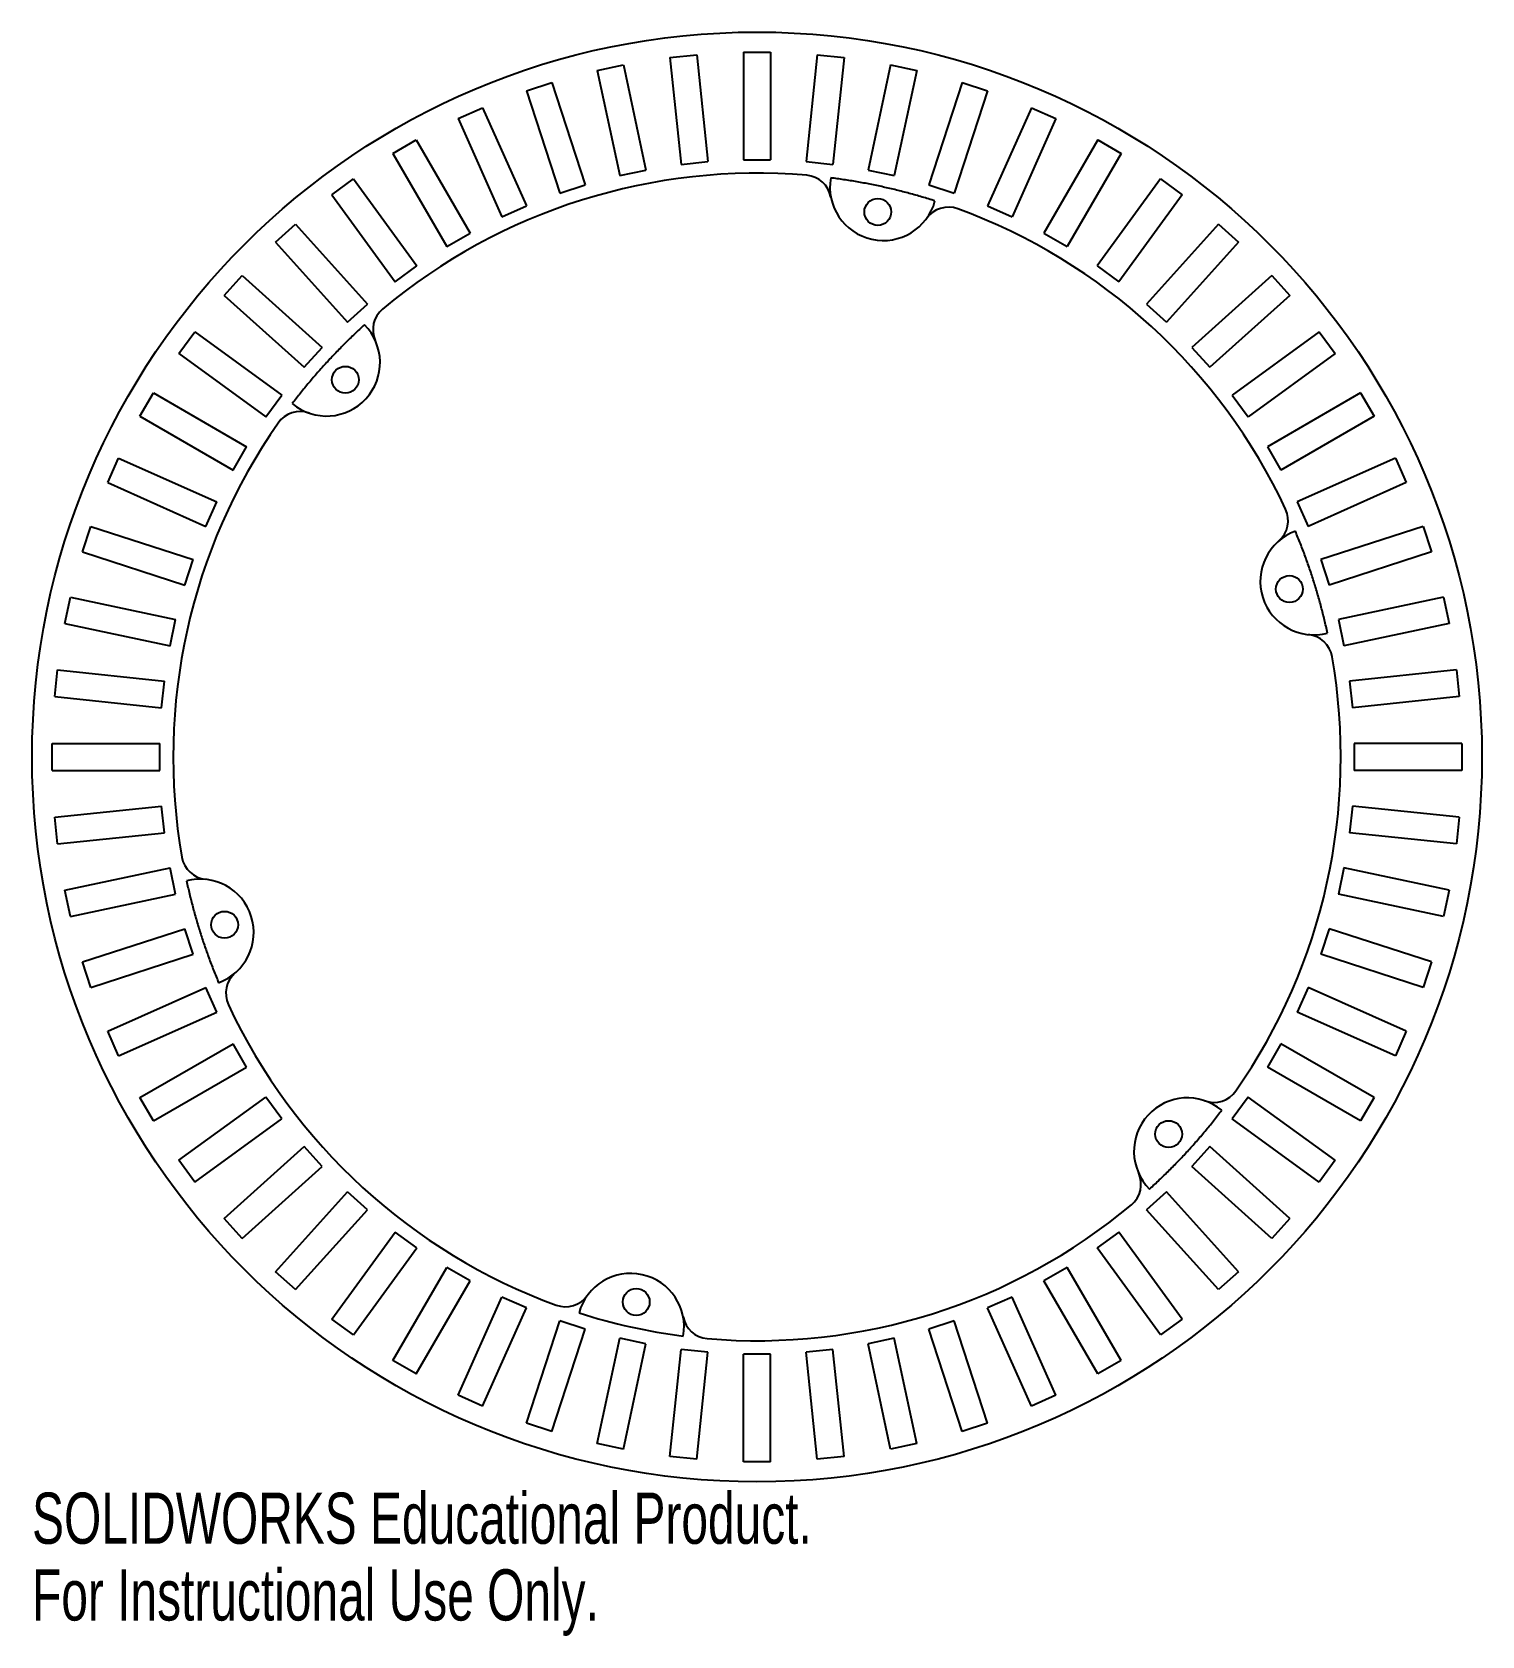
# Model space of a CAD drawing. Header units: inches. Extents: x -2.7 to 2.7, y -3.27 to 2.7.
import ezdxf

# ---------------------------------------------------------------- set-up
doc = ezdxf.new("R2010")
doc.units = ezdxf.units.IN
doc.header["$MEASUREMENT"] = 0
doc.styles.add('SLDTEXTSTYLE0', font='TXT', dxfattribs={"width": 0.7})

msp = doc.modelspace()

# ---------------------------------------------------------------- linework, layer by layer
at = {"color": 7, "linetype": 'Continuous', "lineweight": 25}
for p, q in [((-0.594, 2.5542), (-0.4962, 2.575)), ((-0.4962, 2.575), (-0.413, 2.1837)), ((-0.3238, 2.6023), (-0.2243, 2.6127)), ((-0.3238, 2.6023), (-0.282, 2.2045)), ((-0.2243, 2.6127), (-0.1825, 2.2149)), ((-0.05, 2.6219), (0.05, 2.6219)), ((-0.05, 2.6219), (-0.05, 2.2219)), ((0.05, 2.6219), (0.05, 2.2219)), ((0.2243, 2.6127), (0.1825, 2.2149)), ((0.2243, 2.6127), (0.3238, 2.6023)), ((0.3238, 2.6023), (0.282, 2.2045)), ((0.4962, 2.575), (0.413, 2.1837)), ((0.4962, 2.575), (0.594, 2.5542)), ((-0.8578, 2.4781), (-0.7627, 2.509)), ((-0.7627, 2.509), (-0.639, 2.1286)), ((-0.594, 2.5542), (-0.5109, 2.1629)), ((0.594, 2.5542), (0.5109, 2.1629)), ((0.7627, 2.509), (0.639, 2.1286)), ((0.7627, 2.509), (0.8578, 2.4781)), ((-0.8578, 2.4781), (-0.7341, 2.0977)), ((0.8578, 2.4781), (0.7341, 2.0977)), ((-1.1121, 2.3749), (-1.0207, 2.4155)), ((-1.0207, 2.4155), (-0.858, 2.0501)), ((1.0207, 2.4155), (0.858, 2.0501)), ((1.0207, 2.4155), (1.1121, 2.3749)), ((-1.1121, 2.3749), (-0.9494, 2.0094)), ((1.1121, 2.3749), (0.9494, 2.0094)), ((-1.3542, 2.2456), (-1.2676, 2.2956)), ((-1.2676, 2.2956), (-1.0676, 1.9492)), ((1.2676, 2.2956), (1.0676, 1.9492)), ((1.2676, 2.2956), (1.3542, 2.2456)), ((-1.3542, 2.2456), (-1.1542, 1.8992)), ((-0.282, 2.2045), (-0.1825, 2.2149)), ((-0.05, 2.2219), (0.05, 2.2219)), ((0.1825, 2.2149), (0.282, 2.2045)), ((1.3542, 2.2456), (1.1542, 1.8992)), ((-1.5816, 2.0918), (-1.5006, 2.1505)), ((-1.5006, 2.1505), (-1.2655, 1.8269)), ((-0.5109, 2.1629), (-0.413, 2.1837)), ((0.413, 2.1837), (0.5109, 2.1629)), ((1.5006, 2.1505), (1.2655, 1.8269)), ((1.5006, 2.1505), (1.5816, 2.0918)), ((-1.5816, 2.0918), (-1.3464, 1.7681)), ((-0.7341, 2.0977), (-0.639, 2.1286)), ((0.639, 2.1286), (0.7341, 2.0977)), ((1.5816, 2.0918), (1.3464, 1.7681)), ((-0.9494, 2.0094), (-0.858, 2.0501)), ((0.858, 2.0501), (0.9494, 2.0094)), ((-1.7915, 1.915), (-1.7172, 1.9819)), ((-1.7172, 1.9819), (-1.4496, 1.6846)), ((1.7172, 1.9819), (1.4496, 1.6846)), ((1.7172, 1.9819), (1.7915, 1.915)), ((-1.7915, 1.915), (-1.5239, 1.6177)), ((-1.1542, 1.8992), (-1.0676, 1.9492)), ((1.0676, 1.9492), (1.1542, 1.8992)), ((1.7915, 1.915), (1.5239, 1.6177)), ((-1.9819, 1.7172), (-1.915, 1.7915)), ((-1.915, 1.7915), (-1.6177, 1.5239)), ((-1.3464, 1.7681), (-1.2655, 1.8269)), ((1.2655, 1.8269), (1.3464, 1.7681)), ((1.915, 1.7915), (1.6177, 1.5239)), ((1.915, 1.7915), (1.9819, 1.7172)), ((-1.9819, 1.7172), (-1.6846, 1.4496)), ((-1.5239, 1.6177), (-1.4496, 1.6846)), ((1.4496, 1.6846), (1.5239, 1.6177)), ((1.9819, 1.7172), (1.6846, 1.4496)), ((-2.1505, 1.5006), (-2.0918, 1.5816)), ((-2.0918, 1.5816), (-1.7681, 1.3464)), ((2.0918, 1.5816), (1.7681, 1.3464)), ((2.0918, 1.5816), (2.1505, 1.5006)), ((-2.1505, 1.5006), (-1.8269, 1.2655)), ((-1.6846, 1.4496), (-1.6177, 1.5239)), ((1.6177, 1.5239), (1.6846, 1.4496)), ((2.1505, 1.5006), (1.8269, 1.2655)), ((-2.2956, 1.2676), (-2.2456, 1.3542)), ((-2.2456, 1.3542), (-1.8992, 1.1542)), ((-1.8269, 1.2655), (-1.7681, 1.3464)), ((1.7681, 1.3464), (1.8269, 1.2655)), ((2.2456, 1.3542), (1.8992, 1.1542)), ((2.2456, 1.3542), (2.2956, 1.2676)), ((-2.2956, 1.2676), (-1.9492, 1.0676)), ((2.2956, 1.2676), (1.9492, 1.0676)), ((-1.9492, 1.0676), (-1.8992, 1.1542)), ((1.8992, 1.1542), (1.9492, 1.0676)), ((-2.4155, 1.0207), (-2.3749, 1.1121)), ((-2.3749, 1.1121), (-2.0094, 0.9494)), ((2.3749, 1.1121), (2.0094, 0.9494)), ((2.3749, 1.1121), (2.4155, 1.0207)), ((-2.4155, 1.0207), (-2.0501, 0.858)), ((2.4155, 1.0207), (2.0501, 0.858)), ((-2.0501, 0.858), (-2.0094, 0.9494)), ((2.0094, 0.9494), (2.0501, 0.858)), ((-2.509, 0.7627), (-2.4781, 0.8578)), ((-2.4781, 0.8578), (-2.0977, 0.7341)), ((2.4781, 0.8578), (2.0977, 0.7341)), ((2.4781, 0.8578), (2.509, 0.7627)), ((-2.509, 0.7627), (-2.1286, 0.639)), ((-2.1286, 0.639), (-2.0977, 0.7341)), ((2.0977, 0.7341), (2.1286, 0.639)), ((2.509, 0.7627), (2.1286, 0.639)), ((-2.575, 0.4962), (-2.5542, 0.594)), ((-2.5542, 0.594), (-2.1629, 0.5109)), ((2.5542, 0.594), (2.1629, 0.5109)), ((2.5542, 0.594), (2.575, 0.4962)), ((-2.575, 0.4962), (-2.1837, 0.413)), ((-2.1837, 0.413), (-2.1629, 0.5109)), ((2.1629, 0.5109), (2.1837, 0.413)), ((2.575, 0.4962), (2.1837, 0.413)), ((-2.6127, 0.2243), (-2.6023, 0.3238)), ((-2.6023, 0.3238), (-2.2045, 0.282)), ((2.6023, 0.3238), (2.2045, 0.282)), ((2.6023, 0.3238), (2.6127, 0.2243)), ((-2.2149, 0.1825), (-2.2045, 0.282)), ((2.2045, 0.282), (2.2149, 0.1825)), ((-2.6127, 0.2243), (-2.2149, 0.1825)), ((2.6127, 0.2243), (2.2149, 0.1825)), ((-2.6219, 0.05), (-2.2219, 0.05)), ((-2.6219, -0.05), (-2.6219, 0.05)), ((-2.2219, -0.05), (-2.2219, 0.05)), ((2.2219, 0.05), (2.2219, -0.05)), ((2.6219, 0.05), (2.2219, 0.05)), ((2.6219, 0.05), (2.6219, -0.05)), ((-2.6219, -0.05), (-2.2219, -0.05)), ((2.6219, -0.05), (2.2219, -0.05)), ((-2.6127, -0.2243), (-2.2149, -0.1825)), ((-2.6023, -0.3238), (-2.6127, -0.2243)), ((-2.2045, -0.282), (-2.2149, -0.1825)), ((2.2149, -0.1825), (2.2045, -0.282)), ((2.6127, -0.2243), (2.2149, -0.1825)), ((2.6127, -0.2243), (2.6023, -0.3238)), ((-2.6023, -0.3238), (-2.2045, -0.282)), ((2.6023, -0.3238), (2.2045, -0.282)), ((-2.575, -0.4962), (-2.1837, -0.413)), ((-2.1629, -0.5109), (-2.1837, -0.413)), ((2.1837, -0.413), (2.1629, -0.5109)), ((2.575, -0.4962), (2.1837, -0.413)), ((-2.5542, -0.594), (-2.575, -0.4962)), ((-2.5542, -0.594), (-2.1629, -0.5109)), ((2.5542, -0.594), (2.1629, -0.5109)), ((2.575, -0.4962), (2.5542, -0.594)), ((-2.509, -0.7627), (-2.1286, -0.639)), ((-2.0977, -0.7341), (-2.1286, -0.639)), ((2.1286, -0.639), (2.0977, -0.7341)), ((2.509, -0.7627), (2.1286, -0.639)), ((-2.4781, -0.8578), (-2.509, -0.7627)), ((-2.4781, -0.8578), (-2.0977, -0.7341)), ((2.4781, -0.8578), (2.0977, -0.7341)), ((2.509, -0.7627), (2.4781, -0.8578)), ((-2.4155, -1.0207), (-2.0501, -0.858)), ((-2.0094, -0.9494), (-2.0501, -0.858)), ((2.0501, -0.858), (2.0094, -0.9494)), ((2.4155, -1.0207), (2.0501, -0.858)), ((-2.3749, -1.1121), (-2.0094, -0.9494)), ((2.3749, -1.1121), (2.0094, -0.9494)), ((-2.3749, -1.1121), (-2.4155, -1.0207)), ((-2.2956, -1.2676), (-1.9492, -1.0676)), ((-1.8992, -1.1542), (-1.9492, -1.0676)), ((1.9492, -1.0676), (1.8992, -1.1542)), ((2.2956, -1.2676), (1.9492, -1.0676)), ((2.4155, -1.0207), (2.3749, -1.1121)), ((-2.2456, -1.3542), (-1.8992, -1.1542)), ((2.2456, -1.3542), (1.8992, -1.1542)), ((-2.2456, -1.3542), (-2.2956, -1.2676)), ((-2.1505, -1.5006), (-1.8269, -1.2655)), ((-1.7681, -1.3464), (-1.8269, -1.2655)), ((1.8269, -1.2655), (1.7681, -1.3464)), ((2.1505, -1.5006), (1.8269, -1.2655)), ((2.2956, -1.2676), (2.2456, -1.3542)), ((-2.0918, -1.5816), (-1.7681, -1.3464)), ((2.0918, -1.5816), (1.7681, -1.3464)), ((-1.9819, -1.7172), (-1.6846, -1.4496)), ((-1.6177, -1.5239), (-1.6846, -1.4496)), ((1.6846, -1.4496), (1.6177, -1.5239)), ((1.9819, -1.7172), (1.6846, -1.4496)), ((-2.0918, -1.5816), (-2.1505, -1.5006)), ((-1.915, -1.7915), (-1.6177, -1.5239)), ((1.915, -1.7915), (1.6177, -1.5239)), ((2.1505, -1.5006), (2.0918, -1.5816)), ((-1.7915, -1.915), (-1.5239, -1.6177)), ((-1.4496, -1.6846), (-1.5239, -1.6177)), ((1.5239, -1.6177), (1.4496, -1.6846)), ((1.7915, -1.915), (1.5239, -1.6177)), ((-1.915, -1.7915), (-1.9819, -1.7172)), ((-1.7172, -1.9819), (-1.4496, -1.6846)), ((1.7172, -1.9819), (1.4496, -1.6846)), ((1.9819, -1.7172), (1.915, -1.7915)), ((-1.5816, -2.0918), (-1.3464, -1.7681)), ((-1.2655, -1.8269), (-1.3464, -1.7681)), ((1.3464, -1.7681), (1.2655, -1.8269)), ((1.5816, -2.0918), (1.3464, -1.7681)), ((-1.5006, -2.1505), (-1.2655, -1.8269)), ((1.5006, -2.1505), (1.2655, -1.8269)), ((-1.3542, -2.2456), (-1.1542, -1.8992)), ((-1.0676, -1.9492), (-1.1542, -1.8992)), ((1.1542, -1.8992), (1.0676, -1.9492)), ((1.3542, -2.2456), (1.1542, -1.8992)), ((-1.7172, -1.9819), (-1.7915, -1.915)), ((-1.2676, -2.2956), (-1.0676, -1.9492)), ((1.2676, -2.2956), (1.0676, -1.9492)), ((1.7915, -1.915), (1.7172, -1.9819)), ((-1.1121, -2.3749), (-0.9494, -2.0094)), ((-0.858, -2.0501), (-0.9494, -2.0094)), ((0.9494, -2.0094), (0.858, -2.0501)), ((1.1121, -2.3749), (0.9494, -2.0094)), ((-1.0207, -2.4155), (-0.858, -2.0501)), ((1.0207, -2.4155), (0.858, -2.0501)), ((-1.5006, -2.1505), (-1.5816, -2.0918)), ((-0.8578, -2.4781), (-0.7341, -2.0977)), ((-0.7627, -2.509), (-0.639, -2.1286)), ((-0.639, -2.1286), (-0.7341, -2.0977)), ((0.7341, -2.0977), (0.639, -2.1286)), ((0.7627, -2.509), (0.639, -2.1286)), ((0.8578, -2.4781), (0.7341, -2.0977)), ((1.5816, -2.0918), (1.5006, -2.1505)), ((-0.594, -2.5542), (-0.5109, -2.1629)), ((-0.413, -2.1837), (-0.5109, -2.1629)), ((-0.4962, -2.575), (-0.413, -2.1837)), ((-0.3238, -2.6023), (-0.282, -2.2045)), ((-0.1825, -2.2149), (-0.282, -2.2045)), ((0.282, -2.2045), (0.1825, -2.2149)), ((0.3238, -2.6023), (0.282, -2.2045)), ((0.5109, -2.1629), (0.413, -2.1837)), ((0.4962, -2.575), (0.413, -2.1837)), ((0.594, -2.5542), (0.5109, -2.1629)), ((-1.2676, -2.2956), (-1.3542, -2.2456)), ((-0.2243, -2.6127), (-0.1825, -2.2149)), ((0.05, -2.2219), (-0.05, -2.2219)), ((-0.05, -2.6219), (-0.05, -2.2219)), ((0.05, -2.6219), (0.05, -2.2219)), ((0.2243, -2.6127), (0.1825, -2.2149)), ((1.3542, -2.2456), (1.2676, -2.2956)), ((-1.0207, -2.4155), (-1.1121, -2.3749)), ((1.1121, -2.3749), (1.0207, -2.4155)), ((-0.7627, -2.509), (-0.8578, -2.4781)), ((0.8578, -2.4781), (0.7627, -2.509)), ((-0.4962, -2.575), (-0.594, -2.5542)), ((0.594, -2.5542), (0.4962, -2.575)), ((-0.2243, -2.6127), (-0.3238, -2.6023)), ((0.05, -2.6219), (-0.05, -2.6219)), ((0.3238, -2.6023), (0.2243, -2.6127))]:
    msp.add_line(p, q, dxfattribs=at)
for centre, radius in [((0, 0), 2.6969), ((0.4495, 2.0277), 0.05), ((-1.5313, 1.4032), 0.05), ((1.9808, 0.6245), 0.05), ((-1.9808, -0.6245), 0.05), ((1.5313, -1.4032), 0.05), ((-0.4495, -2.0277), 0.05)]:
    msp.add_circle(centre, radius, dxfattribs=at)
for centre, radius, start, end in [((0, 0), 2.1719, 85.11221, 129.88779), ((0.1765, 2.0643), 0.1, 10.81041, 85.11221), ((0.4701, 2.1204), 0.1989, 170.12383, 344.87617), ((0.7124, 1.9455), 0.1, 69.88779, 144.18959), ((0, 0), 2.1719, 25.11221, 69.88779), ((-1.3287, 1.5898), 0.1, 129.88779, 204.18959), ((-1.6013, 1.4673), 0.1989, 230.12383, 44.87617), ((-1.6995, 1.1851), 0.1, 70.81041, 145.11221), ((0, 0), 2.1719, 145.11221, 189.88779), ((1.876, 0.8793), 0.1, 310.81041, 25.11221), ((2.0714, 0.6531), 0.1989, 110.12383, 284.87617), ((2.0411, 0.3558), 0.1, 9.88779, 84.18959), ((0, 0), 2.1719, 325.11221, 9.88779), ((-2.0411, -0.3558), 0.1, 189.88779, 264.18959), ((-2.0714, -0.6531), 0.1989, 290.12383, 104.87617), ((-1.876, -0.8793), 0.1, 130.81041, 205.11221), ((0, 0), 2.1719, 205.11221, 249.88779), ((1.6995, -1.1851), 0.1, 250.81041, 325.11221), ((1.6013, -1.4673), 0.1989, 50.12383, 224.87617), ((1.3287, -1.5898), 0.1, 309.88779, 24.18959), ((0, 0), 2.1719, 265.11221, 309.88779), ((-0.4701, -2.1204), 0.1989, 350.12383, 164.87617), ((-0.7124, -1.9455), 0.1, 249.88779, 324.18959), ((0, 0), 2.1719, 252.25234, 262.74766), ((-0.1765, -2.0643), 0.1, 190.81041, 265.11221)]:
    msp.add_arc(centre, radius, start, end, dxfattribs=at)
for points in [[(0.662, 2.0685), (0.6541, 2.071), (0.6383, 2.076), (0.6145, 2.0832), (0.5906, 2.0901), (0.5587, 2.0989), (0.5186, 2.1093), (0.4701, 2.1206), (0.4215, 2.1308), (0.3726, 2.1399), (0.3235, 2.1479), (0.2906, 2.1523), (0.2742, 2.1545)], [(-1.4604, 1.6076), (-1.4665, 1.602), (-1.4787, 1.5908), (-1.4968, 1.5738), (-1.5147, 1.5565), (-1.5384, 1.5333), (-1.5674, 1.5037), (-1.6014, 1.4674), (-1.6346, 1.4304), (-1.6669, 1.3926), (-1.6984, 1.3541), (-1.7186, 1.3278), (-1.7288, 1.3147)], [(2.1224, 0.4609), (2.1206, 0.469), (2.117, 0.4852), (2.1113, 0.5094), (2.1054, 0.5335), (2.097, 0.5656), (2.0859, 0.6055), (2.0715, 0.6531), (2.056, 0.7004), (2.0395, 0.7473), (2.0219, 0.7938), (2.0092, 0.8245), (2.0029, 0.8398)], [(-2.1224, -0.4609), (-2.1206, -0.469), (-2.117, -0.4852), (-2.1113, -0.5094), (-2.1054, -0.5335), (-2.097, -0.5656), (-2.0859, -0.6055), (-2.0715, -0.6531), (-2.056, -0.7004), (-2.0395, -0.7473), (-2.0219, -0.7938), (-2.0092, -0.8245), (-2.0029, -0.8398)], [(1.4604, -1.6076), (1.4665, -1.602), (1.4787, -1.5908), (1.4968, -1.5738), (1.5147, -1.5565), (1.5384, -1.5333), (1.5674, -1.5037), (1.6014, -1.4674), (1.6346, -1.4304), (1.6669, -1.3926), (1.6984, -1.3541), (1.7186, -1.3278), (1.7288, -1.3147)]]:
    msp.add_open_spline(points, degree=3, knots=[0, 0, 0, 0, 0.062495, 0.124988, 0.187488, 0.250003, 0.374975, 0.500002, 0.624974, 0.750001, 0.874987, 1, 1, 1, 1], dxfattribs=at)

# ---------------------------------------------------------------- texts
at = {"color": 7, "linetype": 'Continuous', "char_height": 0.1903, "attachment_point": 1, "style": 'SLDTEXTSTYLE0'}
for s, insert in [('SOLIDWORKS Educational Product.', (-2.6969, -2.737)), ('For Instructional Use Only.', (-2.6969, -3.0225))]:
    msp.add_mtext(s, dxfattribs=dict(at, insert=insert))

doc.saveas('drawing.dxf')
